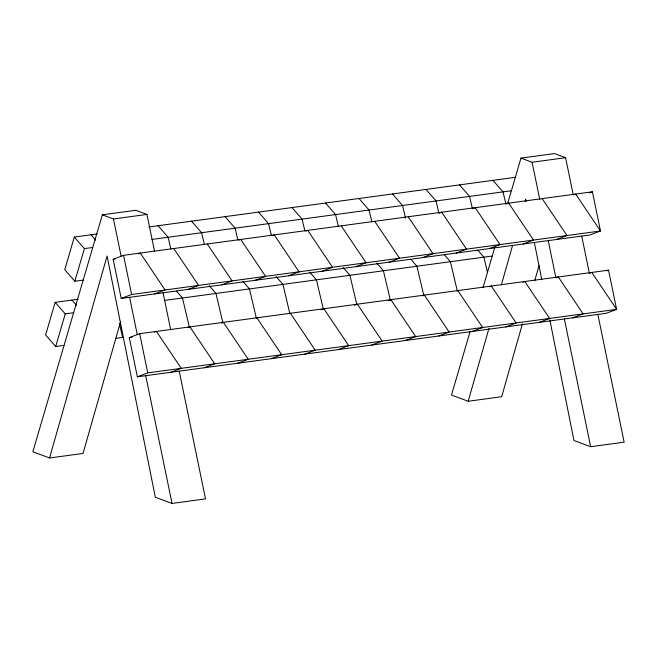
<?xml version="1.0" encoding="UTF-8"?>
<svg xmlns="http://www.w3.org/2000/svg" width="657" height="657" viewBox="0 0 657 657"><rect width="100%" height="100%" fill="white"/><g stroke="black" fill="none" stroke-linecap="round" stroke-linejoin="round"><path stroke-width="0.99" d="M154.609 251.598L146.954 214.42L135.818 210.289L102.328 214.831L32.85 451.786L49.554 457.978L107.083 256L155.323 497.226L172.027 503.426L205.518 498.885L179.221 371.148M120.642 321.421L83.045 453.445L49.554 457.978M470.092 331.613L451.482 395.071L468.186 401.263L488.956 328.352M501.299 285.007L512.526 245.595M525.157 201.256L525.715 199.285L526.117 201.297M522.446 323.819L501.677 396.729L468.186 401.263M534.79 280.465L539.003 265.691M78.019 299.247L55.188 302.343L45.612 334.98L55.681 346.51L64.049 345.377M97.162 233.974L74.323 237.062L64.756 269.698L74.816 281.237L83.193 280.104M55.681 346.51L65.248 313.874L55.188 302.343M74.816 281.237L84.392 248.601L74.323 237.062M482.969 287.7L494.787 247.385M507.738 203.227L520.968 158.115L554.459 153.574L565.595 157.705L573.241 194.883M113.16 259.277L123.541 255.327L592.417 191.803L600.482 230.985L590.093 234.935L121.225 298.459L113.16 259.277L115.016 259.022M138.405 253.774L140.286 253.06L165.104 289.967L154.715 293.917M238.877 240.166L240.766 239.444L265.576 276.359L255.187 280.309M272.368 235.625L274.256 234.91L299.066 271.826L288.678 275.768M121.225 298.459L131.614 294.508L600.482 230.985L575.672 194.078L573.783 194.792M305.858 231.092L307.747 230.369L332.557 267.284L322.168 271.234M188.206 289.384L198.595 285.434L173.776 248.518M221.696 284.842L232.085 280.892L207.275 243.985M438.876 213.303L441.709 212.219L466.519 249.134L456.13 253.085M129.289 337.641L139.678 333.69L608.546 270.167L616.611 309.348L606.23 313.299L137.354 376.822L129.289 337.641L132.082 337.263M472.367 208.762L475.2 207.686L500.01 244.601L489.621 248.551M154.535 332.138L156.423 331.424L181.233 368.331L170.845 372.281M506.802 203.867L508.69 203.144L533.5 240.06L523.112 244.01M188.025 327.605L189.914 326.882L214.724 363.797L204.335 367.748M355.659 266.693L366.048 262.751L341.238 225.836M221.516 323.063L223.405 322.349L248.215 359.256L237.826 363.206M389.149 262.159L399.538 258.209L374.728 221.294M589.584 192.879L592.417 191.803M422.64 257.626L433.029 253.676L408.219 216.761M137.354 376.822L147.743 372.872L616.611 309.348L591.801 272.433L589.912 273.156M321.043 309.808L323.876 308.733L348.686 345.648L338.298 349.598M354.534 305.275L357.367 304.199L382.177 341.106L371.788 345.056M388.024 300.734L390.858 299.658L415.667 336.573L405.279 340.523M556.602 239.477L566.991 235.526L542.181 198.611M422.459 295.839L424.348 295.124L449.158 332.04L438.769 335.982M271.316 358.673L281.705 354.723L256.895 317.807M304.807 354.131L315.196 350.181L290.386 313.274M489.44 286.764L491.329 286.05L516.139 322.965L505.75 326.907M522.931 282.231L524.82 281.508L549.63 318.423L539.249 322.373M556.422 277.689L558.31 276.975L583.12 313.89L572.74 317.84M606.657 270.889L608.546 270.167M472.26 331.448L482.649 327.498L457.839 290.583M102.328 214.831L113.464 218.962L146.954 214.42M520.968 158.115L532.096 162.246L565.595 157.705M148.917 226.961L515.285 177.324M84.392 248.601L92.76 247.467M151.874 239.46L511.392 190.752M65.248 313.874L73.617 312.74M164.201 300.471L492.257 256.025M115.624 338.388L122.662 337.435L119.418 323.72M549.835 319.902L573.955 440.51L590.659 446.711L624.15 442.169L597.854 314.432M492.964 180.346L503.024 191.885L505.939 204.22M459.473 184.888L469.533 196.427L472.309 208.179M425.982 189.421L436.043 200.96L438.819 212.712M477.844 250.235L483.881 257.158L487.469 272.343M392.492 193.963L402.552 205.493L405.558 218.231M444.354 254.776L450.39 261.7L457.338 291.084M359.001 198.496L369.062 210.035L371.837 221.787M410.863 259.31L416.899 266.233L423.847 295.625M325.511 203.038L335.571 214.568L338.347 226.328M376.699 263.079L383.409 270.774L390.357 300.159M292.02 207.571L302.08 219.11L304.856 230.862M343.209 267.621L349.918 275.308L356.866 304.7M258.53 212.112L268.59 223.643L271.366 235.403M309.718 272.154L316.428 279.849L323.375 309.233M225.039 216.646L235.099 228.184L237.875 239.936M276.227 276.696L282.937 284.382L289.885 313.775M191.548 221.187L201.609 232.718L204.384 244.478M242.737 281.229L249.446 288.924L256.394 318.308M158.058 225.721L168.118 237.259L170.894 249.011M209.246 285.77L215.956 293.457L222.904 322.85M176.429 291.076L182.465 297.999L189.413 327.383M91.068 234.795L95.766 240.183M71.933 300.068L76.631 305.456M581.724 236.068L589.378 273.246M532.096 162.246L539.75 199.416M548.234 240.61L555.888 277.78M564.363 318.974L590.659 446.711M163.084 292.784L170.738 329.954M123.541 255.327L131.614 294.508M139.678 333.69L147.743 372.872M113.464 218.962L121.118 256.131M129.593 297.325L137.247 334.495M145.731 375.689L172.027 503.426M534.355 242.507L541.795 279.693"/></g></svg>
